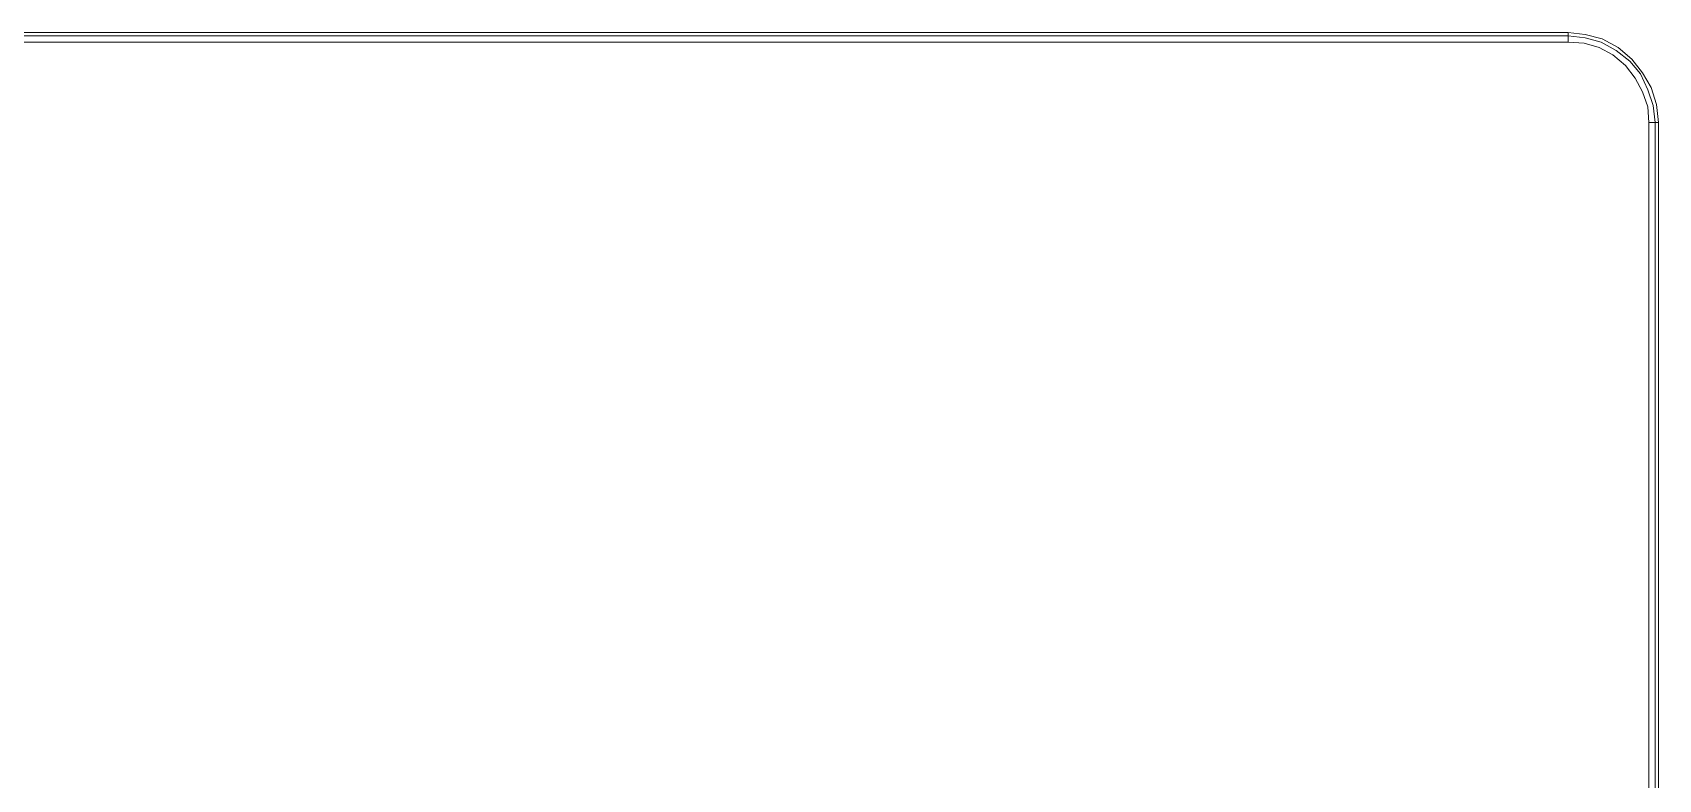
# Model space of a CAD drawing. Header units: centimetres. Extents: x -12.5 to 12.5, y -6.1 to 6.1.
# Drawn here: x 0.87 to 6.28, y 3.63 to 6.11 of the extents above; entities that cross this region are included whole.
import ezdxf

# ---------------------------------------------------------------- set-up
doc = ezdxf.new("R2010")
doc.units = ezdxf.units.CM
doc.header["$MEASUREMENT"] = 0
doc.layers.add('Camada 1', color=7, linetype='Continuous')

msp = doc.modelspace()

# ---------------------------------------------------------------- linework, layer by layer
at = {"layer": 'Camada 1', "color": 251, "lineweight": 9}
for points in [[(5.98411, 6.11415), (5.98411, 6.11415), (-1.9388, 6.11415), (-1.9388, 6.11415)], [(5.98411, 6.10356), (5.98411, 6.10356), (5.98411, 6.11415), (5.98411, 6.11415)], [(-1.9388, 6.10356), (-1.9388, 6.10356), (5.98411, 6.10356), (5.98411, 6.10356)], [(5.98411, 6.08238), (5.98411, 6.08238), (-1.9388, 6.08238), (-1.9388, 6.08238)], [(6.25232, -5.82844), (6.25232, -5.82844), (6.25232, 5.81417), (6.25232, 5.81417)], [(6.2735, 5.81417), (6.2735, 5.81417), (6.2735, -5.82844), (6.2735, -5.82844)], [(6.2735, 5.81417), (6.2735, 5.81417), (6.28409, 5.81417), (6.28409, 5.81417)], [(6.28409, -5.82844), (6.28409, -5.82844), (6.28409, 5.81417), (6.28409, 5.81417)]]:
    msp.add_open_spline(points, degree=3, dxfattribs=at)
for points, knots in [([(6.28409, 5.81417), (6.28409, 5.81417), (6.27703, 5.87417), (6.27703, 5.87417), (6.27703, 5.87417), (6.25939, 5.93064), (6.25939, 5.93064), (6.25939, 5.93064), (6.23114, 5.98005), (6.23114, 5.98005), (6.23114, 5.98005), (6.19586, 6.02592), (6.19586, 6.02592), (6.19586, 6.02592), (6.14998, 6.06474), (6.14998, 6.06474), (6.14998, 6.06474), (6.09704, 6.09298), (6.09704, 6.09298), (6.09704, 6.09298), (6.04057, 6.10709), (6.04057, 6.10709), (6.04057, 6.10709), (5.98411, 6.11415), (5.98411, 6.11415)], [0, 0, 0, 0, 0.125, 0.125, 0.125, 0.25, 0.25, 0.25, 0.375, 0.375, 0.375, 0.5, 0.5, 0.5, 0.625, 0.625, 0.625, 0.75, 0.75, 0.75, 0.875, 0.875, 0.875, 1, 1, 1, 1]), ([(5.98411, 6.10356), (5.98411, 6.10356), (6.04057, 6.0965), (6.04057, 6.0965), (6.04057, 6.0965), (6.09351, 6.08238), (6.09351, 6.08238), (6.09351, 6.08238), (6.14292, 6.05415), (6.14292, 6.05415), (6.14292, 6.05415), (6.1888, 6.01886), (6.1888, 6.01886), (6.1888, 6.01886), (6.22409, 5.97651), (6.22409, 5.97651), (6.22409, 5.97651), (6.24879, 5.92357), (6.24879, 5.92357), (6.24879, 5.92357), (6.26644, 5.87064), (6.26644, 5.87064), (6.26644, 5.87064), (6.2735, 5.81417), (6.2735, 5.81417)], [0, 0, 0, 0, 0.125, 0.125, 0.125, 0.25, 0.25, 0.25, 0.375, 0.375, 0.375, 0.5, 0.5, 0.5, 0.625, 0.625, 0.625, 0.75, 0.75, 0.75, 0.875, 0.875, 0.875, 1, 1, 1, 1]), ([(5.98411, 6.10356), (5.98411, 6.10356), (5.98411, 6.10356), (5.98411, 6.10356), (5.98411, 6.10356), (5.98411, 6.10003), (5.98411, 6.10003), (5.98411, 6.10003), (5.98411, 6.0965), (5.98411, 6.0965), (5.98411, 6.0965), (5.98411, 6.09298), (5.98411, 6.09298), (5.98411, 6.09298), (5.98411, 6.08945), (5.98411, 6.08945), (5.98411, 6.08945), (5.98411, 6.08592), (5.98411, 6.08592), (5.98411, 6.08592), (5.98411, 6.08238), (5.98411, 6.08238)], [0, 0, 0, 0, 0.1428571, 0.1428571, 0.1428571, 0.2857143, 0.2857143, 0.2857143, 0.4285714, 0.4285714, 0.4285714, 0.5714286, 0.5714286, 0.5714286, 0.7142857, 0.7142857, 0.7142857, 0.8571429, 0.8571429, 0.8571429, 1, 1, 1, 1]), ([(6.25232, 5.81417), (6.25232, 5.81417), (6.24879, 5.86711), (6.24879, 5.86711), (6.24879, 5.86711), (6.23114, 5.91652), (6.23114, 5.91652), (6.23114, 5.91652), (6.20645, 5.9624), (6.20645, 5.9624), (6.20645, 5.9624), (6.17468, 6.00475), (6.17468, 6.00475), (6.17468, 6.00475), (6.13234, 6.04004), (6.13234, 6.04004), (6.13234, 6.04004), (6.08646, 6.06474), (6.08646, 6.06474), (6.08646, 6.06474), (6.03705, 6.07886), (6.03705, 6.07886), (6.03705, 6.07886), (5.98411, 6.08238), (5.98411, 6.08238)], [0, 0, 0, 0, 0.125, 0.125, 0.125, 0.25, 0.25, 0.25, 0.375, 0.375, 0.375, 0.5, 0.5, 0.5, 0.625, 0.625, 0.625, 0.75, 0.75, 0.75, 0.875, 0.875, 0.875, 1, 1, 1, 1]), ([(6.2735, 5.81417), (6.2735, 5.81417), (6.2735, 5.81417), (6.2735, 5.81417), (6.2735, 5.81417), (6.26997, 5.81417), (6.26997, 5.81417), (6.26997, 5.81417), (6.26644, 5.81417), (6.26644, 5.81417), (6.26644, 5.81417), (6.26291, 5.81417), (6.26291, 5.81417), (6.26291, 5.81417), (6.25939, 5.81417), (6.25939, 5.81417), (6.25939, 5.81417), (6.25585, 5.81417), (6.25585, 5.81417), (6.25585, 5.81417), (6.25232, 5.81417), (6.25232, 5.81417)], [0, 0, 0, 0, 0.1428571, 0.1428571, 0.1428571, 0.2857143, 0.2857143, 0.2857143, 0.4285714, 0.4285714, 0.4285714, 0.5714286, 0.5714286, 0.5714286, 0.7142857, 0.7142857, 0.7142857, 0.8571429, 0.8571429, 0.8571429, 1, 1, 1, 1])]:
    msp.add_open_spline(points, degree=3, knots=knots, dxfattribs=at)

doc.saveas('drawing.dxf')
